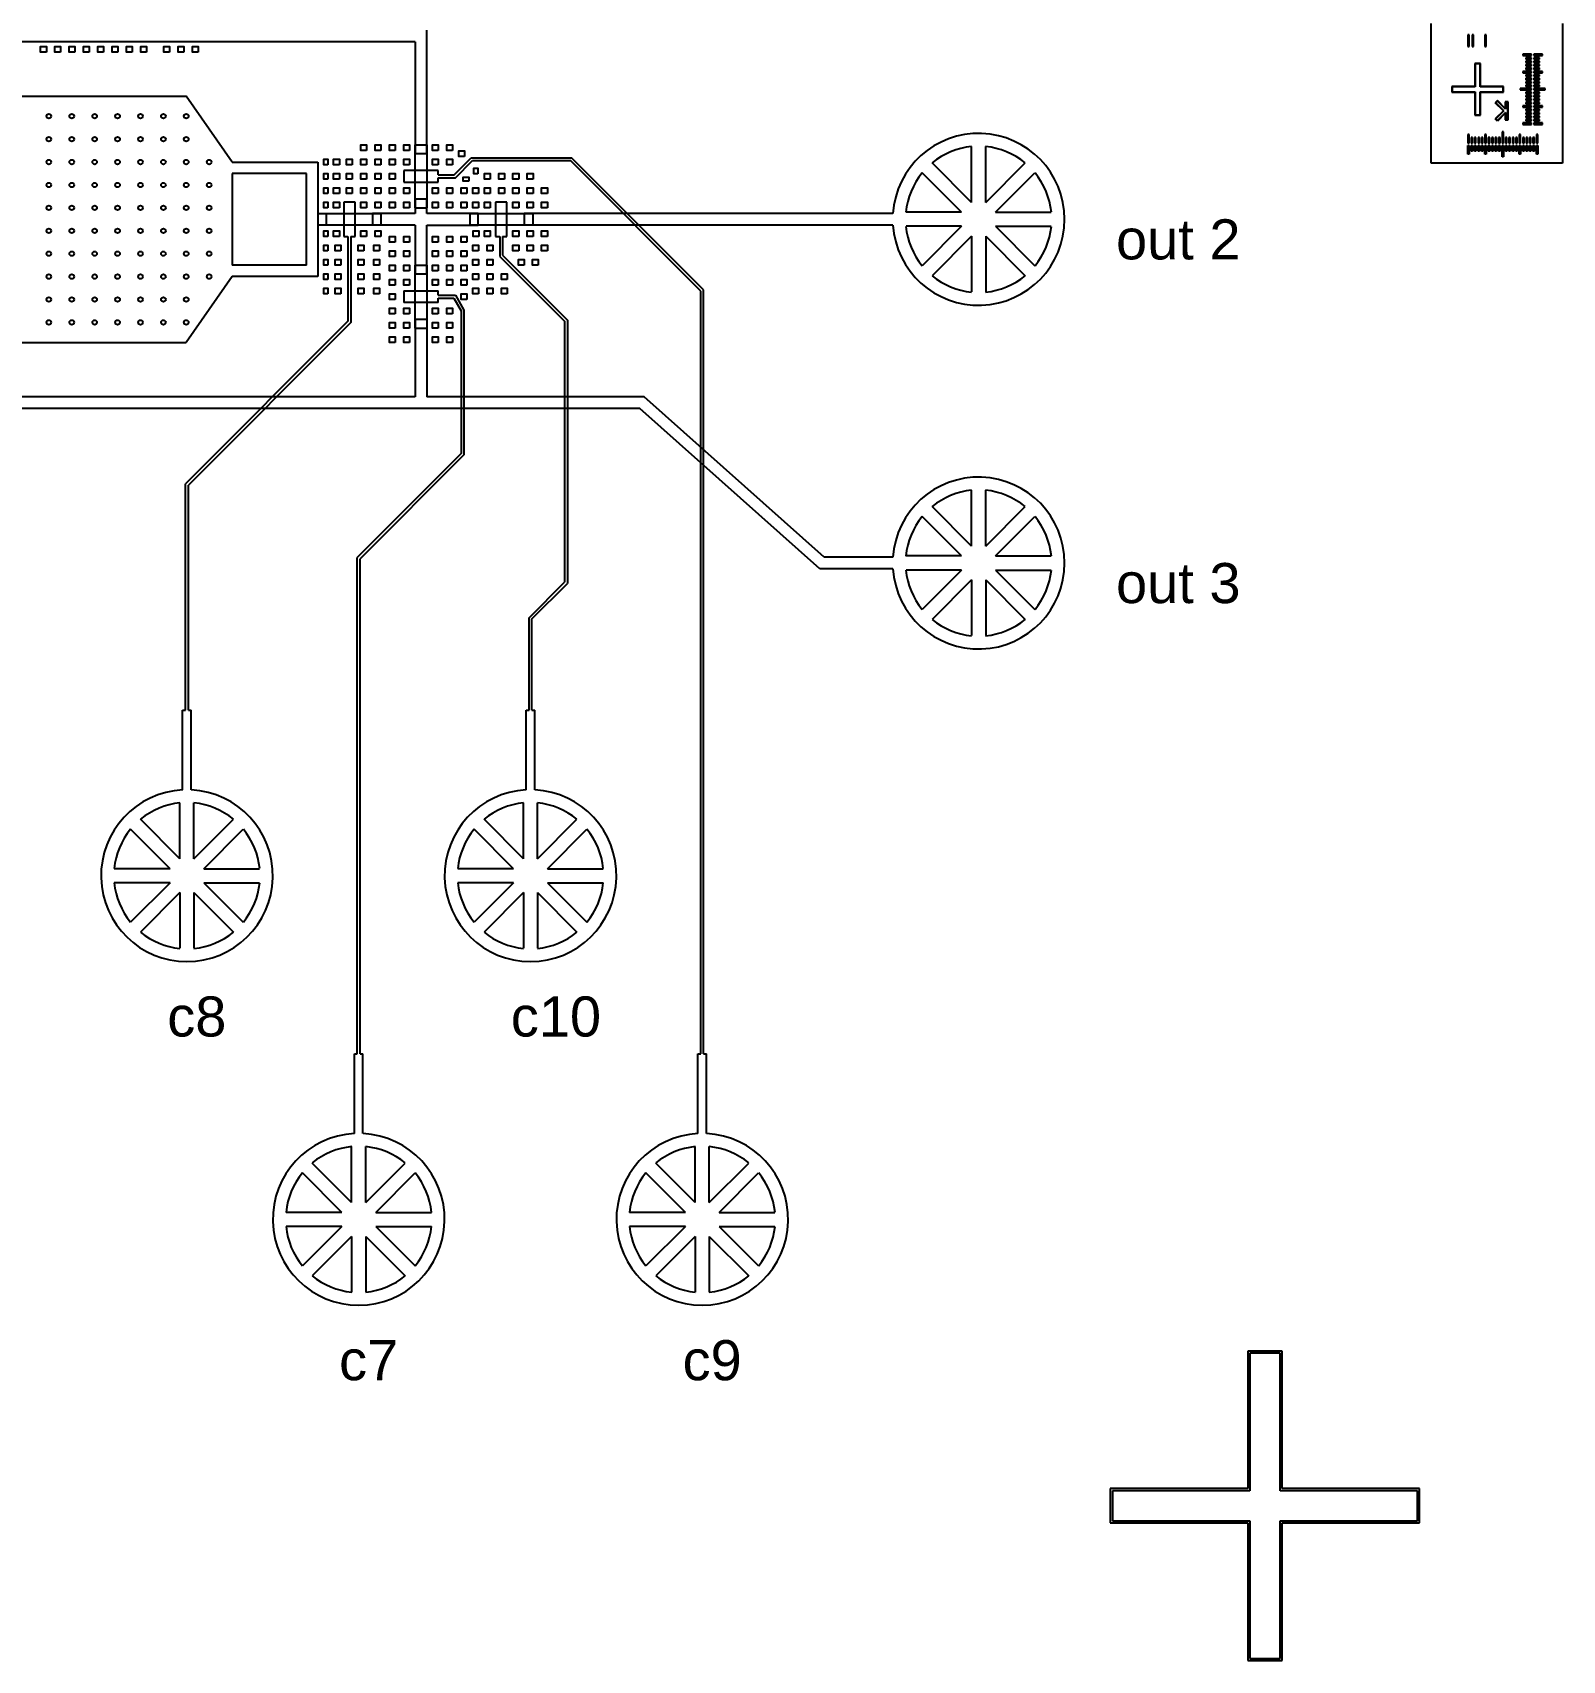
# Model space of a CAD drawing. Header units: millimetres. Extents: x -167437 to 196752, y 185 to 128185.
# Drawn here: x -148507 to -135147, y 37974 to 52183 of the extents above; entities that cross this region are included whole.
import ezdxf

# ---------------------------------------------------------------- set-up
doc = ezdxf.new("R2010")
doc.units = ezdxf.units.MM
for name, color, linetype in [('Control - Clear', 10, 'Continuous'), ('Control - Mask', 40, 'Continuous'), ('Flow - AZ50', 80, 'Continuous'), ('Flow - Clear', 140, 'Continuous'), ('Flow - Mask', 131, 'Continuous')]:
    doc.layers.add(name, color=color, linetype=linetype)
doc.styles.get("Standard").update_dxf_attribs({"font": 'arial.ttf'})

msp = doc.modelspace()

# ---------------------------------------------------------------- linework, layer by layer
at = {"layer": 'Control - Clear'}
for p, q in [((-135961, 52163), (-135973, 52163)), ((-135973, 52163), (-135973, 52063)), ((-135961, 52063), (-135961, 52163)), ((-135924, 52163), (-135936, 52163)), ((-135936, 52163), (-135936, 52063)), ((-135924, 52063), (-135924, 52163)), ((-135973, 52063), (-135961, 52063)), ((-135936, 52063), (-135924, 52063)), ((-135865, 51910), (-135909, 51910)), ((-135909, 51910), (-135909, 51710)), ((-135865, 51710), (-135865, 51910)), ((-135322, 51994), (-135397, 51994)), ((-135397, 51994), (-135397, 51982)), ((-135397, 51982), (-135322, 51982)), ((-135347, 51964), (-135397, 51964)), ((-135397, 51964), (-135397, 51952)), ((-135397, 51952), (-135347, 51952)), ((-135347, 51934), (-135397, 51934)), ((-135397, 51934), (-135397, 51922)), ((-135397, 51922), (-135347, 51922)), ((-135347, 51904), (-135397, 51904)), ((-135397, 51904), (-135397, 51892)), ((-135397, 51892), (-135347, 51892)), ((-135347, 51874), (-135397, 51874)), ((-135397, 51874), (-135397, 51862)), ((-135347, 51952), (-135347, 51964)), ((-135347, 51922), (-135347, 51934)), ((-135347, 51892), (-135347, 51904)), ((-135347, 51862), (-135347, 51874)), ((-135322, 51982), (-135322, 51994)), ((-135397, 51862), (-135347, 51862)), ((-135322, 51844), (-135397, 51844)), ((-135397, 51844), (-135397, 51832)), ((-135397, 51832), (-135322, 51832)), ((-135347, 51814), (-135397, 51814)), ((-135397, 51814), (-135397, 51802)), ((-135397, 51802), (-135347, 51802)), ((-135347, 51784), (-135397, 51784)), ((-135397, 51784), (-135397, 51772)), ((-135397, 51772), (-135347, 51772)), ((-135347, 51754), (-135397, 51754)), ((-135397, 51754), (-135397, 51742)), ((-135397, 51742), (-135347, 51742)), ((-135347, 51724), (-135397, 51724)), ((-135397, 51724), (-135397, 51712)), ((-135347, 51802), (-135347, 51814)), ((-135347, 51772), (-135347, 51784)), ((-135347, 51742), (-135347, 51754)), ((-135347, 51712), (-135347, 51724)), ((-135322, 51832), (-135322, 51844)), ((-135909, 51710), (-136109, 51710)), ((-136109, 51710), (-136109, 51666)), ((-136109, 51666), (-135909, 51666)), ((-135909, 51666), (-135909, 51466)), ((-135665, 51710), (-135865, 51710)), ((-135865, 51466), (-135865, 51666)), ((-135865, 51666), (-135665, 51666)), ((-135714, 51585), (-135728, 51571)), ((-135643, 51514), (-135714, 51585)), ((-135665, 51666), (-135665, 51710)), ((-135397, 51712), (-135347, 51712)), ((-135297, 51694), (-135397, 51694)), ((-135397, 51694), (-135397, 51682)), ((-135397, 51682), (-135297, 51682)), ((-135347, 51664), (-135397, 51664)), ((-135397, 51664), (-135397, 51652)), ((-135397, 51652), (-135347, 51652)), ((-135347, 51634), (-135397, 51634)), ((-135397, 51634), (-135397, 51622)), ((-135397, 51622), (-135347, 51622)), ((-135347, 51604), (-135397, 51604)), ((-135397, 51604), (-135397, 51592)), ((-135397, 51592), (-135347, 51592)), ((-135347, 51652), (-135347, 51664)), ((-135347, 51622), (-135347, 51634)), ((-135347, 51592), (-135347, 51604)), ((-135297, 51682), (-135297, 51694)), ((-135909, 51466), (-135865, 51466)), ((-135658, 51500), (-135728, 51571)), ((-135658, 51500), (-135728, 51429)), ((-135643, 51486), (-135714, 51415)), ((-135623, 51575), (-135643, 51575)), ((-135643, 51575), (-135643, 51514)), ((-135643, 51486), (-135643, 51425)), ((-135623, 51425), (-135623, 51575)), ((-135347, 51574), (-135397, 51574)), ((-135397, 51574), (-135397, 51562)), ((-135397, 51562), (-135347, 51562)), ((-135322, 51544), (-135397, 51544)), ((-135397, 51544), (-135397, 51532)), ((-135397, 51532), (-135322, 51532)), ((-135347, 51514), (-135397, 51514)), ((-135397, 51514), (-135397, 51502)), ((-135397, 51502), (-135347, 51502)), ((-135347, 51484), (-135397, 51484)), ((-135397, 51484), (-135397, 51472)), ((-135397, 51472), (-135347, 51472)), ((-135347, 51454), (-135397, 51454)), ((-135397, 51454), (-135397, 51442)), ((-135397, 51442), (-135347, 51442)), ((-135347, 51562), (-135347, 51574)), ((-135347, 51502), (-135347, 51514)), ((-135347, 51472), (-135347, 51484)), ((-135347, 51442), (-135347, 51454)), ((-135322, 51532), (-135322, 51544)), ((-135714, 51415), (-135728, 51429)), ((-135662, 51318), (-135674, 51318)), ((-135674, 51318), (-135674, 51218)), ((-135662, 51218), (-135662, 51318)), ((-135643, 51425), (-135623, 51425)), ((-135347, 51424), (-135397, 51424)), ((-135397, 51424), (-135397, 51412)), ((-135397, 51412), (-135347, 51412)), ((-135322, 51394), (-135397, 51394)), ((-135397, 51394), (-135397, 51382)), ((-135397, 51382), (-135322, 51382)), ((-135347, 51412), (-135347, 51424)), ((-135322, 51382), (-135322, 51394)), ((-135962, 51293), (-135974, 51293)), ((-135974, 51293), (-135974, 51218)), ((-135974, 51218), (-135962, 51218)), ((-135962, 51218), (-135962, 51293)), ((-135932, 51268), (-135944, 51268)), ((-135944, 51268), (-135944, 51218)), ((-135944, 51218), (-135932, 51218)), ((-135932, 51218), (-135932, 51268)), ((-135902, 51268), (-135914, 51268)), ((-135914, 51268), (-135914, 51218)), ((-135914, 51218), (-135902, 51218)), ((-135902, 51218), (-135902, 51268)), ((-135872, 51268), (-135884, 51268)), ((-135884, 51268), (-135884, 51218)), ((-135884, 51218), (-135872, 51218)), ((-135872, 51218), (-135872, 51268)), ((-135842, 51268), (-135854, 51268)), ((-135854, 51268), (-135854, 51218)), ((-135854, 51218), (-135842, 51218)), ((-135842, 51218), (-135842, 51268)), ((-135812, 51293), (-135824, 51293)), ((-135824, 51293), (-135824, 51218)), ((-135824, 51218), (-135812, 51218)), ((-135812, 51218), (-135812, 51293)), ((-135782, 51268), (-135794, 51268)), ((-135794, 51268), (-135794, 51218)), ((-135794, 51218), (-135782, 51218)), ((-135782, 51218), (-135782, 51268)), ((-135752, 51268), (-135764, 51268)), ((-135764, 51268), (-135764, 51218)), ((-135764, 51218), (-135752, 51218)), ((-135752, 51218), (-135752, 51268)), ((-135722, 51268), (-135734, 51268)), ((-135734, 51268), (-135734, 51218)), ((-135734, 51218), (-135722, 51218)), ((-135722, 51218), (-135722, 51268)), ((-135692, 51268), (-135704, 51268)), ((-135704, 51268), (-135704, 51218)), ((-135704, 51218), (-135692, 51218)), ((-135692, 51218), (-135692, 51268)), ((-135674, 51218), (-135662, 51218)), ((-135632, 51268), (-135644, 51268)), ((-135644, 51268), (-135644, 51218)), ((-135644, 51218), (-135632, 51218)), ((-135632, 51218), (-135632, 51268)), ((-135602, 51268), (-135614, 51268)), ((-135614, 51268), (-135614, 51218)), ((-135614, 51218), (-135602, 51218)), ((-135602, 51218), (-135602, 51268)), ((-135572, 51268), (-135584, 51268)), ((-135584, 51268), (-135584, 51218)), ((-135584, 51218), (-135572, 51218)), ((-135572, 51218), (-135572, 51268)), ((-135542, 51268), (-135554, 51268)), ((-135554, 51268), (-135554, 51218)), ((-135554, 51218), (-135542, 51218)), ((-135542, 51218), (-135542, 51268)), ((-135512, 51293), (-135524, 51293)), ((-135524, 51293), (-135524, 51218)), ((-135524, 51218), (-135512, 51218)), ((-135512, 51218), (-135512, 51293)), ((-135482, 51268), (-135494, 51268)), ((-135494, 51268), (-135494, 51218)), ((-135494, 51218), (-135482, 51218)), ((-135482, 51218), (-135482, 51268)), ((-135452, 51268), (-135464, 51268)), ((-135464, 51268), (-135464, 51218)), ((-135464, 51218), (-135452, 51218)), ((-135452, 51218), (-135452, 51268)), ((-135422, 51268), (-135434, 51268)), ((-135434, 51268), (-135434, 51218)), ((-135434, 51218), (-135422, 51218)), ((-135422, 51218), (-135422, 51268)), ((-135392, 51268), (-135404, 51268)), ((-135404, 51268), (-135404, 51218)), ((-135404, 51218), (-135392, 51218)), ((-135392, 51218), (-135392, 51268)), ((-135362, 51293), (-135374, 51293)), ((-135374, 51293), (-135374, 51218)), ((-135374, 51218), (-135362, 51218)), ((-135362, 51218), (-135362, 51293)), ((-144825, 50941), (-144675, 51091)), ((-144814, 50916), (-144664, 51066)), ((-144675, 51091), (-143799, 51091)), ((-144664, 51066), (-143809, 51066)), ((-142671, 49927), (-143809, 51066)), ((-142646, 49938), (-143799, 51091)), ((-144964, 50978), (-145264, 50978)), ((-145264, 50978), (-145264, 50878)), ((-145264, 50878), (-144964, 50878)), ((-144964, 50941), (-144964, 50978)), ((-144964, 50941), (-144825, 50941)), ((-144964, 50878), (-144964, 50916)), ((-144964, 50916), (-144814, 50916)), ((-145689, 50703), (-145789, 50703)), ((-145789, 50703), (-145789, 50403)), ((-145689, 50403), (-145689, 50703)), ((-144364, 50703), (-144464, 50703)), ((-144464, 50703), (-144464, 50403)), ((-144364, 50403), (-144364, 50703)), ((-145789, 50403), (-145752, 50403)), ((-145752, 50403), (-145752, 49664)), ((-145727, 50403), (-145689, 50403)), ((-145727, 50403), (-145727, 49653)), ((-144464, 50403), (-144427, 50403)), ((-144427, 50403), (-144427, 50228)), ((-144402, 50403), (-144364, 50403)), ((-144402, 50403), (-144402, 50239)), ((-144427, 50228), (-143861, 49663)), ((-144402, 50239), (-143836, 49673)), ((-145264, 49928), (-144964, 49928)), ((-145264, 49928), (-145264, 49828)), ((-144964, 49891), (-144964, 49928)), ((-144964, 49891), (-144814, 49891)), ((-144814, 49891), (-144739, 49761)), ((-142671, 43268), (-142671, 49927)), ((-142646, 43268), (-142646, 49938)), ((-144964, 49828), (-145264, 49828)), ((-144964, 49828), (-144964, 49866)), ((-144964, 49866), (-144829, 49866)), ((-144829, 49866), (-144764, 49754)), ((-144764, 49754), (-144764, 48508)), ((-144739, 49761), (-144739, 48497)), ((-145752, 49664), (-147171, 48245)), ((-145727, 49653), (-147146, 48234)), ((-143861, 49663), (-143861, 47386)), ((-143836, 49673), (-143836, 47375)), ((-144764, 48508), (-145671, 47601)), ((-144739, 48497), (-145646, 47591)), ((-147171, 46268), (-147171, 48245)), ((-147146, 46268), (-147146, 48234)), ((-145671, 43268), (-145671, 47601)), ((-145646, 43268), (-145646, 47591)), ((-144171, 47076), (-143861, 47386)), ((-144146, 47066), (-143836, 47375)), ((-144171, 46268), (-144171, 47076)), ((-144146, 46268), (-144146, 47066)), ((-147196, 46268), (-147171, 46268)), ((-147196, 45573), (-147196, 46268)), ((-147146, 46268), (-147121, 46268)), ((-147121, 45573), (-147121, 46268)), ((-144196, 46268), (-144171, 46268)), ((-144196, 45573), (-144196, 46268)), ((-144146, 46268), (-144121, 46268)), ((-144121, 45573), (-144121, 46268)), ((-145696, 43268), (-145671, 43268)), ((-145696, 42573), (-145696, 43268)), ((-145646, 43268), (-145621, 43268)), ((-145621, 42573), (-145621, 43268)), ((-142696, 43268), (-142671, 43268)), ((-142696, 42573), (-142696, 43268)), ((-142646, 43268), (-142621, 43268)), ((-142621, 42573), (-142621, 43268)), ((-137613, 40656), (-137877, 40656)), ((-137877, 40656), (-137877, 39456)), ((-137613, 39456), (-137613, 40656)), ((-137877, 39456), (-139077, 39456)), ((-139077, 39456), (-139077, 39192)), ((-136413, 39456), (-137613, 39456)), ((-136413, 39192), (-136413, 39456)), ((-139077, 39192), (-137877, 39192)), ((-137877, 39192), (-137877, 37992)), ((-137613, 37992), (-137613, 39192)), ((-137613, 39192), (-136413, 39192)), ((-137877, 37992), (-137613, 37992))]:
    msp.add_line(p, q, dxfattribs=at)
for centre in [(-147158, 44824), (-144158, 44824), (-145658, 41824), (-142658, 41824)]:
    msp.add_arc(centre, 750, 92.866, 87.134, dxfattribs=at)
at = {"layer": 'Control - Mask'}
for p, q in [((-147220, 44972), (-147220, 45459)), ((-147097, 44972), (-147097, 45459)), ((-144220, 44972), (-144220, 45459)), ((-144097, 44972), (-144097, 45459)), ((-147306, 44885), (-147650, 45229)), ((-147220, 44972), (-147564, 45316)), ((-147097, 44972), (-146753, 45316)), ((-147010, 44885), (-146666, 45229)), ((-144306, 44885), (-144650, 45229)), ((-144220, 44972), (-144564, 45316)), ((-144097, 44972), (-143753, 45316)), ((-144010, 44885), (-143666, 45229)), ((-147306, 44885), (-147793, 44885)), ((-147306, 44763), (-147793, 44763)), ((-147306, 44763), (-147650, 44419)), ((-147010, 44885), (-146524, 44885)), ((-147010, 44763), (-146524, 44763)), ((-147010, 44763), (-146666, 44419)), ((-144306, 44885), (-144793, 44885)), ((-144306, 44763), (-144793, 44763)), ((-144306, 44763), (-144650, 44419)), ((-144010, 44885), (-143524, 44885)), ((-144010, 44763), (-143524, 44763)), ((-144010, 44763), (-143666, 44419)), ((-147220, 44676), (-147564, 44332)), ((-147220, 44676), (-147220, 44190)), ((-147097, 44676), (-147097, 44190)), ((-147097, 44676), (-146753, 44332)), ((-144220, 44676), (-144564, 44332)), ((-144220, 44676), (-144220, 44190)), ((-144097, 44676), (-144097, 44190)), ((-144097, 44676), (-143753, 44332)), ((-145720, 41972), (-145720, 42459)), ((-145597, 41972), (-145597, 42459)), ((-142720, 41972), (-142720, 42459)), ((-142597, 41972), (-142597, 42459)), ((-145806, 41885), (-146150, 42229)), ((-145720, 41972), (-146064, 42316)), ((-145597, 41972), (-145253, 42316)), ((-145510, 41885), (-145166, 42229)), ((-142806, 41885), (-143150, 42229)), ((-142720, 41972), (-143064, 42316)), ((-142597, 41972), (-142253, 42316)), ((-142510, 41885), (-142166, 42229)), ((-145806, 41885), (-146293, 41885)), ((-145510, 41885), (-145024, 41885)), ((-142806, 41885), (-143293, 41885)), ((-142510, 41885), (-142024, 41885)), ((-145806, 41763), (-146293, 41763)), ((-145806, 41763), (-146150, 41419)), ((-145720, 41676), (-146064, 41332)), ((-145720, 41676), (-145720, 41190)), ((-145597, 41676), (-145597, 41190)), ((-145597, 41676), (-145253, 41332)), ((-145510, 41763), (-145024, 41763)), ((-145510, 41763), (-145166, 41419)), ((-142806, 41763), (-143293, 41763)), ((-142806, 41763), (-143150, 41419)), ((-142720, 41676), (-143064, 41332)), ((-142720, 41676), (-142720, 41190)), ((-142597, 41676), (-142597, 41190)), ((-142597, 41676), (-142253, 41332)), ((-142510, 41763), (-142024, 41763)), ((-142510, 41763), (-142166, 41419))]:
    msp.add_line(p, q, dxfattribs=at)
for centre, start, end in [((-147158, 44824), 95.5177, 129.4823), ((-147158, 44824), 50.5177, 84.4823), ((-144158, 44824), 95.5177, 129.4823), ((-144158, 44824), 50.5177, 84.4823), ((-147158, 44824), 140.5177, 174.4823), ((-147158, 44824), 5.5177, 39.4823), ((-144158, 44824), 140.5177, 174.4823), ((-144158, 44824), 5.5177, 39.4823), ((-147158, 44824), 185.5177, 219.4823), ((-147158, 44824), 320.5177, 354.4823), ((-144158, 44824), 185.5177, 219.4823), ((-144158, 44824), 320.5177, 354.4823), ((-147158, 44824), 230.5177, 264.4823), ((-147158, 44824), 275.5177, 309.4823), ((-144158, 44824), 230.5177, 264.4823), ((-144158, 44824), 275.5177, 309.4823), ((-145658, 41824), 95.5177, 129.4823), ((-145658, 41824), 50.5177, 84.4823), ((-142658, 41824), 95.5177, 129.4823), ((-142658, 41824), 50.5177, 84.4823), ((-145658, 41824), 140.5177, 174.4823), ((-145658, 41824), 5.5177, 39.4823), ((-142658, 41824), 140.5177, 174.4823), ((-142658, 41824), 5.5177, 39.4823), ((-145658, 41824), 185.5177, 219.4823), ((-145658, 41824), 320.5177, 354.4823), ((-142658, 41824), 185.5177, 219.4823), ((-142658, 41824), 320.5177, 354.4823), ((-145658, 41824), 230.5177, 264.4823), ((-145658, 41824), 275.5177, 309.4823), ((-142658, 41824), 230.5177, 264.4823), ((-142658, 41824), 275.5177, 309.4823)]:
    msp.add_arc(centre, 638, start, end, dxfattribs=at)
at = {"layer": 'Flow - AZ50'}
for p, q in [((-135824, 52163), (-135824, 52063)), ((-135812, 52163), (-135824, 52163)), ((-135812, 52063), (-135812, 52163)), ((-135824, 52063), (-135812, 52063)), ((-135862, 51913), (-135912, 51913)), ((-135912, 51913), (-135912, 51713)), ((-135862, 51713), (-135862, 51913)), ((-135417, 51994), (-135492, 51994)), ((-135492, 51994), (-135492, 51982)), ((-135492, 51982), (-135417, 51982)), ((-135417, 51964), (-135467, 51964)), ((-135467, 51964), (-135467, 51952)), ((-135467, 51952), (-135417, 51952)), ((-135417, 51934), (-135467, 51934)), ((-135467, 51934), (-135467, 51922)), ((-135467, 51922), (-135417, 51922)), ((-135417, 51904), (-135467, 51904)), ((-135467, 51904), (-135467, 51892)), ((-135467, 51892), (-135417, 51892)), ((-135417, 51874), (-135467, 51874)), ((-135467, 51874), (-135467, 51862)), ((-135417, 51982), (-135417, 51994)), ((-135417, 51952), (-135417, 51964)), ((-135417, 51922), (-135417, 51934)), ((-135417, 51892), (-135417, 51904)), ((-135417, 51862), (-135417, 51874)), ((-135417, 51844), (-135492, 51844)), ((-135492, 51844), (-135492, 51832)), ((-135492, 51832), (-135417, 51832)), ((-135467, 51862), (-135417, 51862)), ((-135417, 51814), (-135467, 51814)), ((-135467, 51814), (-135467, 51802)), ((-135467, 51802), (-135417, 51802)), ((-135417, 51784), (-135467, 51784)), ((-135467, 51784), (-135467, 51772)), ((-135467, 51772), (-135417, 51772)), ((-135417, 51754), (-135467, 51754)), ((-135467, 51754), (-135467, 51742)), ((-135467, 51742), (-135417, 51742)), ((-135417, 51724), (-135467, 51724)), ((-135467, 51724), (-135467, 51712)), ((-135417, 51832), (-135417, 51844)), ((-135417, 51802), (-135417, 51814)), ((-135417, 51772), (-135417, 51784)), ((-135417, 51742), (-135417, 51754)), ((-135417, 51712), (-135417, 51724)), ((-135912, 51713), (-136112, 51713)), ((-136112, 51713), (-136112, 51663)), ((-136112, 51663), (-135912, 51663)), ((-135912, 51663), (-135912, 51463)), ((-135662, 51713), (-135862, 51713)), ((-135862, 51463), (-135862, 51663)), ((-135862, 51663), (-135662, 51663)), ((-135714, 51589), (-135733, 51571)), ((-135646, 51521), (-135714, 51589)), ((-135662, 51663), (-135662, 51713)), ((-135417, 51694), (-135517, 51694)), ((-135517, 51694), (-135517, 51682)), ((-135517, 51682), (-135417, 51682)), ((-135467, 51712), (-135417, 51712)), ((-135417, 51664), (-135467, 51664)), ((-135467, 51664), (-135467, 51652)), ((-135467, 51652), (-135417, 51652)), ((-135417, 51634), (-135467, 51634)), ((-135467, 51634), (-135467, 51622)), ((-135467, 51622), (-135417, 51622)), ((-135417, 51604), (-135467, 51604)), ((-135467, 51604), (-135467, 51592)), ((-135467, 51592), (-135417, 51592)), ((-135417, 51682), (-135417, 51694)), ((-135417, 51652), (-135417, 51664)), ((-135417, 51622), (-135417, 51634)), ((-135417, 51592), (-135417, 51604)), ((-135912, 51463), (-135862, 51463)), ((-135662, 51500), (-135733, 51571)), ((-135662, 51500), (-135733, 51429)), ((-135646, 51479), (-135714, 51411)), ((-135620, 51578), (-135646, 51578)), ((-135646, 51578), (-135646, 51521)), ((-135646, 51479), (-135646, 51422)), ((-135620, 51422), (-135620, 51578)), ((-135417, 51544), (-135492, 51544)), ((-135492, 51544), (-135492, 51532)), ((-135492, 51532), (-135417, 51532)), ((-135417, 51574), (-135467, 51574)), ((-135467, 51574), (-135467, 51562)), ((-135467, 51562), (-135417, 51562)), ((-135417, 51514), (-135467, 51514)), ((-135467, 51514), (-135467, 51502)), ((-135467, 51502), (-135417, 51502)), ((-135417, 51484), (-135467, 51484)), ((-135467, 51484), (-135467, 51472)), ((-135467, 51472), (-135417, 51472)), ((-135417, 51454), (-135467, 51454)), ((-135467, 51454), (-135467, 51442)), ((-135467, 51442), (-135417, 51442)), ((-135417, 51562), (-135417, 51574)), ((-135417, 51532), (-135417, 51544)), ((-135417, 51502), (-135417, 51514)), ((-135417, 51472), (-135417, 51484)), ((-135417, 51442), (-135417, 51454)), ((-135714, 51411), (-135733, 51429)), ((-135646, 51422), (-135620, 51422)), ((-135417, 51394), (-135492, 51394)), ((-135492, 51394), (-135492, 51382)), ((-135492, 51382), (-135417, 51382)), ((-135417, 51424), (-135467, 51424)), ((-135467, 51424), (-135467, 51412)), ((-135467, 51412), (-135417, 51412)), ((-135417, 51412), (-135417, 51424)), ((-135417, 51382), (-135417, 51394)), ((-145164, 50653), (-145164, 51203)), ((-145164, 51203), (-145064, 51203)), ((-145064, 51203), (-145064, 50653)), ((-135974, 51123), (-135974, 51198)), ((-135974, 51198), (-135962, 51198)), ((-135962, 51198), (-135962, 51123)), ((-135944, 51148), (-135944, 51198)), ((-135944, 51198), (-135932, 51198)), ((-135932, 51198), (-135932, 51148)), ((-135914, 51148), (-135914, 51198)), ((-135914, 51198), (-135902, 51198)), ((-135902, 51198), (-135902, 51148)), ((-135884, 51148), (-135884, 51198)), ((-135884, 51198), (-135872, 51198)), ((-135872, 51198), (-135872, 51148)), ((-135854, 51148), (-135854, 51198)), ((-135854, 51198), (-135842, 51198)), ((-135842, 51198), (-135842, 51148)), ((-135824, 51123), (-135824, 51198)), ((-135824, 51198), (-135812, 51198)), ((-135812, 51198), (-135812, 51123)), ((-135794, 51148), (-135794, 51198)), ((-135794, 51198), (-135782, 51198)), ((-135782, 51198), (-135782, 51148)), ((-135764, 51148), (-135764, 51198)), ((-135764, 51198), (-135752, 51198)), ((-135752, 51198), (-135752, 51148)), ((-135734, 51148), (-135734, 51198)), ((-135734, 51198), (-135722, 51198)), ((-135722, 51198), (-135722, 51148)), ((-135704, 51148), (-135704, 51198)), ((-135704, 51198), (-135692, 51198)), ((-135692, 51198), (-135692, 51148)), ((-135674, 51098), (-135674, 51198)), ((-135674, 51198), (-135662, 51198)), ((-135662, 51198), (-135662, 51098)), ((-135644, 51148), (-135644, 51198)), ((-135644, 51198), (-135632, 51198)), ((-135632, 51198), (-135632, 51148)), ((-135614, 51148), (-135614, 51198)), ((-135614, 51198), (-135602, 51198)), ((-135602, 51198), (-135602, 51148)), ((-135584, 51148), (-135584, 51198)), ((-135584, 51198), (-135572, 51198)), ((-135572, 51198), (-135572, 51148)), ((-135554, 51148), (-135554, 51198)), ((-135554, 51198), (-135542, 51198)), ((-135542, 51198), (-135542, 51148)), ((-135524, 51123), (-135524, 51198)), ((-135524, 51198), (-135512, 51198)), ((-135512, 51198), (-135512, 51123)), ((-135494, 51148), (-135494, 51198)), ((-135494, 51198), (-135482, 51198)), ((-135482, 51198), (-135482, 51148)), ((-135464, 51148), (-135464, 51198)), ((-135464, 51198), (-135452, 51198)), ((-135452, 51198), (-135452, 51148)), ((-135434, 51148), (-135434, 51198)), ((-135434, 51198), (-135422, 51198)), ((-135422, 51198), (-135422, 51148)), ((-135404, 51148), (-135404, 51198)), ((-135404, 51198), (-135392, 51198)), ((-135392, 51198), (-135392, 51148)), ((-135374, 51123), (-135374, 51198)), ((-135374, 51198), (-135362, 51198)), ((-135362, 51198), (-135362, 51123)), ((-135962, 51123), (-135974, 51123)), ((-135932, 51148), (-135944, 51148)), ((-135902, 51148), (-135914, 51148)), ((-135872, 51148), (-135884, 51148)), ((-135842, 51148), (-135854, 51148)), ((-135812, 51123), (-135824, 51123)), ((-135782, 51148), (-135794, 51148)), ((-135752, 51148), (-135764, 51148)), ((-135722, 51148), (-135734, 51148)), ((-135692, 51148), (-135704, 51148)), ((-135662, 51098), (-135674, 51098)), ((-135632, 51148), (-135644, 51148)), ((-135602, 51148), (-135614, 51148)), ((-135572, 51148), (-135584, 51148)), ((-135542, 51148), (-135554, 51148)), ((-135512, 51123), (-135524, 51123)), ((-135482, 51148), (-135494, 51148)), ((-135452, 51148), (-135464, 51148)), ((-135422, 51148), (-135434, 51148)), ((-135392, 51148), (-135404, 51148)), ((-135362, 51123), (-135374, 51123)), ((-146014, 50603), (-145464, 50603)), ((-146014, 50603), (-146014, 50503)), ((-145464, 50603), (-145464, 50503)), ((-145164, 50653), (-145064, 50653)), ((-144689, 50603), (-144139, 50603)), ((-144689, 50603), (-144689, 50503)), ((-144139, 50603), (-144139, 50503)), ((-145464, 50503), (-146014, 50503)), ((-144139, 50503), (-144689, 50503)), ((-145164, 49603), (-145164, 50153)), ((-145164, 50153), (-145064, 50153)), ((-145064, 50153), (-145064, 49603)), ((-145164, 49603), (-145064, 49603))]:
    msp.add_line(p, q, dxfattribs=at)
at = {"layer": 'Flow - Clear'}
for p, q in [((-145064, 51128), (-145064, 52203)), ((-136292, 51043), (-136292, 52263)), ((-135147, 52263), (-135147, 51043)), ((-145164, 52103), (-156414, 52103)), ((-145164, 52103), (-145164, 51128)), ((-153914, 51628), (-147164, 51628)), ((-146764, 51053), (-147164, 51628)), ((-146764, 51053), (-146014, 51053)), ((-146014, 51053), (-146014, 50603)), ((-145164, 51128), (-145064, 51128)), ((-135147, 51043), (-136292, 51043)), ((-146764, 50953), (-146764, 50153)), ((-146114, 50953), (-146764, 50953)), ((-146114, 50153), (-146114, 50953)), ((-145064, 50728), (-145164, 50728)), ((-145164, 50728), (-145164, 50603)), ((-145064, 50603), (-145064, 50728)), ((-146014, 50603), (-145939, 50603)), ((-145939, 50503), (-145939, 50603)), ((-145539, 50603), (-145539, 50503)), ((-145164, 50603), (-145539, 50603)), ((-144614, 50603), (-145064, 50603)), ((-144614, 50503), (-144614, 50603)), ((-144214, 50603), (-144214, 50503)), ((-140993, 50603), (-144214, 50603)), ((-146014, 50503), (-146014, 50053)), ((-145939, 50503), (-146014, 50503)), ((-145164, 50503), (-145539, 50503)), ((-145164, 50503), (-145164, 50078)), ((-145064, 50503), (-144614, 50503)), ((-145064, 50078), (-145064, 50503)), ((-140993, 50503), (-144214, 50503)), ((-146764, 50053), (-147164, 49478)), ((-146114, 50153), (-146764, 50153)), ((-146014, 50053), (-146764, 50053)), ((-145164, 50078), (-145064, 50078)), ((-145064, 49678), (-145164, 49678)), ((-145164, 49678), (-145164, 49003)), ((-145064, 49678), (-145064, 49003)), ((-153914, 49478), (-147164, 49478)), ((-143203, 48903), (-156964, 48903)), ((-145164, 49003), (-155364, 49003)), ((-143165, 49003), (-145064, 49003)), ((-141632, 47503), (-143203, 48903)), ((-141594, 47603), (-143165, 49003)), ((-140993, 47603), (-141594, 47603)), ((-140993, 47503), (-141632, 47503)), ((-137595, 40674), (-137895, 40674)), ((-137895, 40674), (-137895, 39474)), ((-137595, 39474), (-137595, 40674)), ((-137895, 39474), (-139095, 39474)), ((-139095, 39474), (-139095, 39174)), ((-136395, 39474), (-137595, 39474)), ((-136395, 39174), (-136395, 39474)), ((-139095, 39174), (-137895, 39174)), ((-137895, 39174), (-137895, 37974)), ((-137595, 37974), (-137595, 39174)), ((-137595, 39174), (-136395, 39174)), ((-137895, 37974), (-137595, 37974))]:
    msp.add_line(p, q, dxfattribs=at)
for centre in [(-140245, 50553), (-140245, 47553)]:
    msp.add_arc(centre, 750, 183.8226, 176.1774, dxfattribs=at)
at = {"layer": 'Flow - Mask'}
for p, q in [((-140306, 50701), (-140306, 51188)), ((-140183, 50701), (-140183, 51188)), ((-140306, 50701), (-140650, 51045)), ((-140183, 50701), (-139839, 51045)), ((-140393, 50615), (-140737, 50959)), ((-140097, 50615), (-139753, 50959)), ((-140393, 50615), (-140879, 50615)), ((-140097, 50615), (-139610, 50615)), ((-140393, 50492), (-140879, 50492)), ((-140393, 50492), (-140737, 50148)), ((-140097, 50492), (-139610, 50492)), ((-140097, 50492), (-139753, 50148)), ((-140306, 50405), (-140650, 50061)), ((-140306, 50405), (-140306, 49919)), ((-140183, 50405), (-140183, 49919)), ((-140183, 50405), (-139839, 50061)), ((-140306, 47701), (-140306, 48188)), ((-140183, 47701), (-140183, 48188)), ((-140306, 47701), (-140650, 48045)), ((-140183, 47701), (-139839, 48045)), ((-140393, 47615), (-140737, 47959)), ((-140097, 47615), (-139753, 47959)), ((-140393, 47615), (-140879, 47615)), ((-140097, 47615), (-139610, 47615)), ((-140393, 47492), (-140879, 47492)), ((-140393, 47492), (-140737, 47148)), ((-140097, 47492), (-139610, 47492)), ((-140097, 47492), (-139753, 47148)), ((-140306, 47405), (-140650, 47061)), ((-140306, 47405), (-140306, 46919)), ((-140183, 47405), (-140183, 46919)), ((-140183, 47405), (-139839, 47061))]:
    msp.add_line(p, q, dxfattribs=at)
for points in [[(-148386, 52011), (-148436, 52011), (-148436, 52061), (-148386, 52061)], [(-148261, 52011), (-148311, 52011), (-148311, 52061), (-148261, 52061)], [(-148136, 52011), (-148186, 52011), (-148186, 52061), (-148136, 52061)], [(-148011, 52011), (-148061, 52011), (-148061, 52061), (-148011, 52061)], [(-147886, 52011), (-147936, 52011), (-147936, 52061), (-147886, 52061)], [(-147761, 52011), (-147811, 52011), (-147811, 52061), (-147761, 52061)], [(-147636, 52011), (-147686, 52011), (-147686, 52061), (-147636, 52061)], [(-147511, 52011), (-147561, 52011), (-147561, 52061), (-147511, 52061)], [(-147311, 52011), (-147361, 52011), (-147361, 52061), (-147311, 52061)], [(-147186, 52011), (-147236, 52011), (-147236, 52061), (-147186, 52061)], [(-147061, 52011), (-147111, 52011), (-147111, 52061), (-147061, 52061)], [(-145589, 51153), (-145639, 51153), (-145639, 51203), (-145589, 51203)], [(-145464, 51153), (-145514, 51153), (-145514, 51203), (-145464, 51203)], [(-145339, 51153), (-145389, 51153), (-145389, 51203), (-145339, 51203)], [(-145214, 51153), (-145264, 51153), (-145264, 51203), (-145214, 51203)], [(-144964, 51153), (-145014, 51153), (-145014, 51203), (-144964, 51203)], [(-144839, 51153), (-144889, 51153), (-144889, 51203), (-144839, 51203)], [(-145929, 51028), (-145964, 51028), (-145964, 51078), (-145929, 51078)], [(-145827, 51028), (-145877, 51028), (-145877, 51078), (-145827, 51078)], [(-145714, 51028), (-145764, 51028), (-145764, 51078), (-145714, 51078)], [(-145589, 51028), (-145639, 51028), (-145639, 51078), (-145589, 51078)], [(-145464, 51028), (-145514, 51028), (-145514, 51078), (-145464, 51078)], [(-145339, 51028), (-145389, 51028), (-145389, 51078), (-145339, 51078)], [(-145214, 51028), (-145264, 51028), (-145264, 51078), (-145214, 51078)], [(-144964, 51028), (-145014, 51028), (-145014, 51078), (-144964, 51078)], [(-144839, 51028), (-144889, 51028), (-144889, 51078), (-144839, 51078)], [(-144735, 51102), (-144785, 51102), (-144785, 51152), (-144735, 51152)], [(-145929, 50903), (-145964, 50903), (-145964, 50953), (-145929, 50953)], [(-145827, 50903), (-145877, 50903), (-145877, 50953), (-145827, 50953)], [(-145714, 50903), (-145764, 50903), (-145764, 50953), (-145714, 50953)], [(-145589, 50903), (-145639, 50903), (-145639, 50953), (-145589, 50953)], [(-145464, 50903), (-145514, 50903), (-145514, 50953), (-145464, 50953)], [(-145339, 50903), (-145389, 50903), (-145389, 50953), (-145339, 50953)], [(-144697, 50886), (-144747, 50886), (-144747, 50921), (-144697, 50921)], [(-144617, 50950), (-144652, 50950), (-144652, 51000), (-144617, 51000)], [(-144511, 50903), (-144561, 50903), (-144561, 50953), (-144511, 50953)], [(-144386, 50903), (-144436, 50903), (-144436, 50953), (-144386, 50953)], [(-144261, 50903), (-144311, 50903), (-144311, 50953), (-144261, 50953)], [(-144136, 50903), (-144186, 50903), (-144186, 50953), (-144136, 50953)], [(-145929, 50778), (-145964, 50778), (-145964, 50828), (-145929, 50828)], [(-145827, 50778), (-145877, 50778), (-145877, 50828), (-145827, 50828)], [(-145714, 50778), (-145764, 50778), (-145764, 50828), (-145714, 50828)], [(-145589, 50778), (-145639, 50778), (-145639, 50828), (-145589, 50828)], [(-145464, 50778), (-145514, 50778), (-145514, 50828), (-145464, 50828)], [(-145339, 50778), (-145389, 50778), (-145389, 50828), (-145339, 50828)], [(-145214, 50778), (-145264, 50778), (-145264, 50828), (-145214, 50828)], [(-144964, 50778), (-145014, 50778), (-145014, 50828), (-144964, 50828)], [(-144839, 50778), (-144889, 50778), (-144889, 50828), (-144839, 50828)], [(-144714, 50778), (-144764, 50778), (-144764, 50828), (-144714, 50828)], [(-144612, 50778), (-144662, 50778), (-144662, 50828), (-144612, 50828)], [(-144511, 50778), (-144561, 50778), (-144561, 50828), (-144511, 50828)], [(-144386, 50778), (-144436, 50778), (-144436, 50828), (-144386, 50828)], [(-144261, 50778), (-144311, 50778), (-144311, 50828), (-144261, 50828)], [(-144136, 50778), (-144186, 50778), (-144186, 50828), (-144136, 50828)], [(-144011, 50778), (-144061, 50778), (-144061, 50828), (-144011, 50828)], [(-145929, 50653), (-145964, 50653), (-145964, 50703), (-145929, 50703)], [(-145827, 50653), (-145877, 50653), (-145877, 50703), (-145827, 50703)], [(-145589, 50653), (-145639, 50653), (-145639, 50703), (-145589, 50703)], [(-145464, 50653), (-145514, 50653), (-145514, 50703), (-145464, 50703)], [(-145339, 50653), (-145389, 50653), (-145389, 50703), (-145339, 50703)], [(-145214, 50653), (-145264, 50653), (-145264, 50703), (-145214, 50703)], [(-144964, 50653), (-145014, 50653), (-145014, 50703), (-144964, 50703)], [(-144839, 50653), (-144889, 50653), (-144889, 50703), (-144839, 50703)], [(-144714, 50653), (-144764, 50653), (-144764, 50703), (-144714, 50703)], [(-144612, 50653), (-144662, 50653), (-144662, 50703), (-144612, 50703)], [(-144511, 50653), (-144561, 50653), (-144561, 50703), (-144511, 50703)], [(-144261, 50653), (-144311, 50653), (-144311, 50703), (-144261, 50703)], [(-144136, 50653), (-144186, 50653), (-144186, 50703), (-144136, 50703)], [(-144011, 50653), (-144061, 50653), (-144061, 50703), (-144011, 50703)], [(-145929, 50403), (-145964, 50403), (-145964, 50453), (-145929, 50453)], [(-145827, 50403), (-145877, 50403), (-145877, 50453), (-145827, 50453)], [(-145589, 50403), (-145639, 50403), (-145639, 50453), (-145589, 50453)], [(-145464, 50403), (-145514, 50403), (-145514, 50453), (-145464, 50453)], [(-144609, 50403), (-144659, 50403), (-144659, 50453), (-144609, 50453)], [(-144511, 50403), (-144561, 50403), (-144561, 50453), (-144511, 50453)], [(-144261, 50403), (-144311, 50403), (-144311, 50453), (-144261, 50453)], [(-144136, 50403), (-144186, 50403), (-144186, 50453), (-144136, 50453)], [(-144011, 50403), (-144061, 50403), (-144061, 50453), (-144011, 50453)], [(-145929, 50278), (-145964, 50278), (-145964, 50328), (-145929, 50328)], [(-145814, 50278), (-145864, 50278), (-145864, 50328), (-145814, 50328)], [(-145614, 50278), (-145664, 50278), (-145664, 50328), (-145614, 50328)], [(-145477, 50278), (-145527, 50278), (-145527, 50328), (-145477, 50328)], [(-145339, 50353), (-145389, 50353), (-145389, 50403), (-145339, 50403)], [(-145214, 50353), (-145264, 50353), (-145264, 50403), (-145214, 50403)], [(-144964, 50353), (-145014, 50353), (-145014, 50403), (-144964, 50403)], [(-144839, 50353), (-144889, 50353), (-144889, 50403), (-144839, 50403)], [(-144714, 50353), (-144764, 50353), (-144764, 50403), (-144714, 50403)], [(-144612, 50278), (-144662, 50278), (-144662, 50328), (-144612, 50328)], [(-144487, 50278), (-144537, 50278), (-144537, 50328), (-144487, 50328)], [(-144261, 50278), (-144311, 50278), (-144311, 50328), (-144261, 50328)], [(-144136, 50278), (-144186, 50278), (-144186, 50328), (-144136, 50328)], [(-144011, 50278), (-144061, 50278), (-144061, 50328), (-144011, 50328)], [(-145929, 50153), (-145964, 50153), (-145964, 50203), (-145929, 50203)], [(-145814, 50153), (-145864, 50153), (-145864, 50203), (-145814, 50203)], [(-145614, 50153), (-145664, 50153), (-145664, 50203), (-145614, 50203)], [(-145477, 50153), (-145527, 50153), (-145527, 50203), (-145477, 50203)], [(-145339, 50228), (-145389, 50228), (-145389, 50278), (-145339, 50278)], [(-145214, 50228), (-145264, 50228), (-145264, 50278), (-145214, 50278)], [(-144964, 50228), (-145014, 50228), (-145014, 50278), (-144964, 50278)], [(-144839, 50228), (-144889, 50228), (-144889, 50278), (-144839, 50278)], [(-144714, 50228), (-144764, 50228), (-144764, 50278), (-144714, 50278)], [(-144612, 50153), (-144662, 50153), (-144662, 50203), (-144612, 50203)], [(-144487, 50153), (-144537, 50153), (-144537, 50203), (-144487, 50203)], [(-144213, 50153), (-144263, 50153), (-144263, 50203), (-144213, 50203)], [(-144090, 50153), (-144140, 50153), (-144140, 50203), (-144090, 50203)], [(-145929, 50028), (-145964, 50028), (-145964, 50078), (-145929, 50078)], [(-145814, 50028), (-145864, 50028), (-145864, 50078), (-145814, 50078)], [(-145614, 50028), (-145664, 50028), (-145664, 50078), (-145614, 50078)], [(-145477, 50028), (-145527, 50028), (-145527, 50078), (-145477, 50078)], [(-145339, 50103), (-145389, 50103), (-145389, 50153), (-145339, 50153)], [(-145339, 49978), (-145389, 49978), (-145389, 50028), (-145339, 50028)], [(-145214, 50103), (-145264, 50103), (-145264, 50153), (-145214, 50153)], [(-145214, 49978), (-145264, 49978), (-145264, 50028), (-145214, 50028)], [(-144964, 50103), (-145014, 50103), (-145014, 50153), (-144964, 50153)], [(-144964, 49978), (-145014, 49978), (-145014, 50028), (-144964, 50028)], [(-144839, 50103), (-144889, 50103), (-144889, 50153), (-144839, 50153)], [(-144839, 49978), (-144889, 49978), (-144889, 50028), (-144839, 50028)], [(-144714, 50103), (-144764, 50103), (-144764, 50153), (-144714, 50153)], [(-144714, 49978), (-144764, 49978), (-144764, 50028), (-144714, 50028)], [(-144612, 50028), (-144662, 50028), (-144662, 50078), (-144612, 50078)], [(-144486, 50028), (-144536, 50028), (-144536, 50078), (-144486, 50078)], [(-144361, 50028), (-144411, 50028), (-144411, 50078), (-144361, 50078)], [(-145929, 49903), (-145964, 49903), (-145964, 49953), (-145929, 49953)], [(-145814, 49903), (-145864, 49903), (-145864, 49953), (-145814, 49953)], [(-145614, 49903), (-145664, 49903), (-145664, 49953), (-145614, 49953)], [(-145477, 49903), (-145527, 49903), (-145527, 49953), (-145477, 49953)], [(-145339, 49853), (-145389, 49853), (-145389, 49903), (-145339, 49903)], [(-144714, 49853), (-144764, 49853), (-144764, 49903), (-144714, 49903)], [(-144612, 49903), (-144662, 49903), (-144662, 49953), (-144612, 49953)], [(-144486, 49903), (-144536, 49903), (-144536, 49953), (-144486, 49953)], [(-144361, 49903), (-144411, 49903), (-144411, 49953), (-144361, 49953)], [(-145339, 49728), (-145389, 49728), (-145389, 49778), (-145339, 49778)], [(-145214, 49728), (-145264, 49728), (-145264, 49778), (-145214, 49778)], [(-144964, 49728), (-145014, 49728), (-145014, 49778), (-144964, 49778)], [(-144839, 49728), (-144889, 49728), (-144889, 49778), (-144839, 49778)], [(-145339, 49603), (-145389, 49603), (-145389, 49653), (-145339, 49653)], [(-145214, 49603), (-145264, 49603), (-145264, 49653), (-145214, 49653)], [(-144964, 49603), (-145014, 49603), (-145014, 49653), (-144964, 49653)], [(-144839, 49603), (-144889, 49603), (-144889, 49653), (-144839, 49653)], [(-145339, 49478), (-145389, 49478), (-145389, 49528), (-145339, 49528)], [(-145214, 49478), (-145264, 49478), (-145264, 49528), (-145214, 49528)], [(-144964, 49478), (-145014, 49478), (-145014, 49528), (-144964, 49528)], [(-144839, 49478), (-144889, 49478), (-144889, 49528), (-144839, 49528)]]:
    msp.add_lwpolyline(points, close=True, dxfattribs=at)
for centre in [(-148364, 51453), (-148164, 51453), (-147964, 51453), (-147764, 51453), (-147564, 51453), (-147364, 51453), (-147164, 51453), (-148364, 51253), (-148164, 51253), (-147964, 51253), (-147764, 51253), (-147564, 51253), (-147364, 51253), (-147164, 51253), (-148364, 51053), (-148164, 51053), (-147964, 51053), (-147764, 51053), (-147564, 51053), (-147364, 51053), (-147164, 51053), (-146964, 51053), (-148364, 50853), (-148164, 50853), (-147964, 50853), (-147764, 50853), (-147564, 50853), (-147364, 50853), (-147164, 50853), (-146964, 50853), (-148364, 50653), (-148164, 50653), (-147964, 50653), (-147764, 50653), (-147564, 50653), (-147364, 50653), (-147164, 50653), (-146964, 50653), (-148364, 50453), (-148164, 50453), (-147964, 50453), (-147764, 50453), (-147564, 50453), (-147364, 50453), (-147164, 50453), (-146964, 50453), (-148364, 50253), (-148164, 50253), (-147964, 50253), (-147764, 50253), (-147564, 50253), (-147364, 50253), (-147164, 50253), (-146964, 50253), (-148364, 50053), (-148164, 50053), (-147964, 50053), (-147764, 50053), (-147564, 50053), (-147364, 50053), (-147164, 50053), (-146964, 50053), (-148364, 49853), (-148164, 49853), (-147964, 49853), (-147764, 49853), (-147564, 49853), (-147364, 49853), (-147164, 49853), (-148364, 49653), (-148164, 49653), (-147964, 49653), (-147764, 49653), (-147564, 49653), (-147364, 49653), (-147164, 49653)]:
    msp.add_circle(centre, 20, dxfattribs=at)
for centre, start, end in [((-140245, 50553), 95.5177, 129.4823), ((-140245, 50553), 50.5177, 84.4823), ((-140245, 50553), 140.5177, 174.4823), ((-140245, 50553), 5.5177, 39.4823), ((-140245, 50553), 185.5177, 219.4823), ((-140245, 50553), 320.5177, 354.4823), ((-140245, 50553), 230.5177, 264.4823), ((-140245, 50553), 275.5177, 309.4823), ((-140245, 47553), 95.5177, 129.4823), ((-140245, 47553), 50.5177, 84.4823), ((-140245, 47553), 140.5177, 174.4823), ((-140245, 47553), 5.5177, 39.4823), ((-140245, 47553), 185.5177, 219.4823), ((-140245, 47553), 320.5177, 354.4823), ((-140245, 47553), 230.5177, 264.4823), ((-140245, 47553), 275.5177, 309.4823)]:
    msp.add_arc(centre, 638, start, end, dxfattribs=at)

# ---------------------------------------------------------------- texts
at = {"layer": 'Control - Clear', "char_height": 350, "attachment_point": 1}
for s, insert in [('c8', (-147330, 43770)), ('c10', (-144330, 43770)), ('c7', (-145830, 40770)), ('c9', (-142830, 40770))]:
    msp.add_mtext_dynamic_manual_height_columns(s, width=6.63, gutter_width=12.5, heights=[0], dxfattribs=dict(at, insert=insert))
at = {"layer": 'Flow - Clear', "char_height": 350, "attachment_point": 1}
for s, insert in [('out 2', (-139045, 50553)), ('out 3', (-139045, 47553))]:
    msp.add_mtext_dynamic_manual_height_columns(s, width=1234.99, gutter_width=12.5, heights=[2.273736754432321e-13], dxfattribs=dict(at, insert=insert))

doc.saveas('drawing.dxf')
